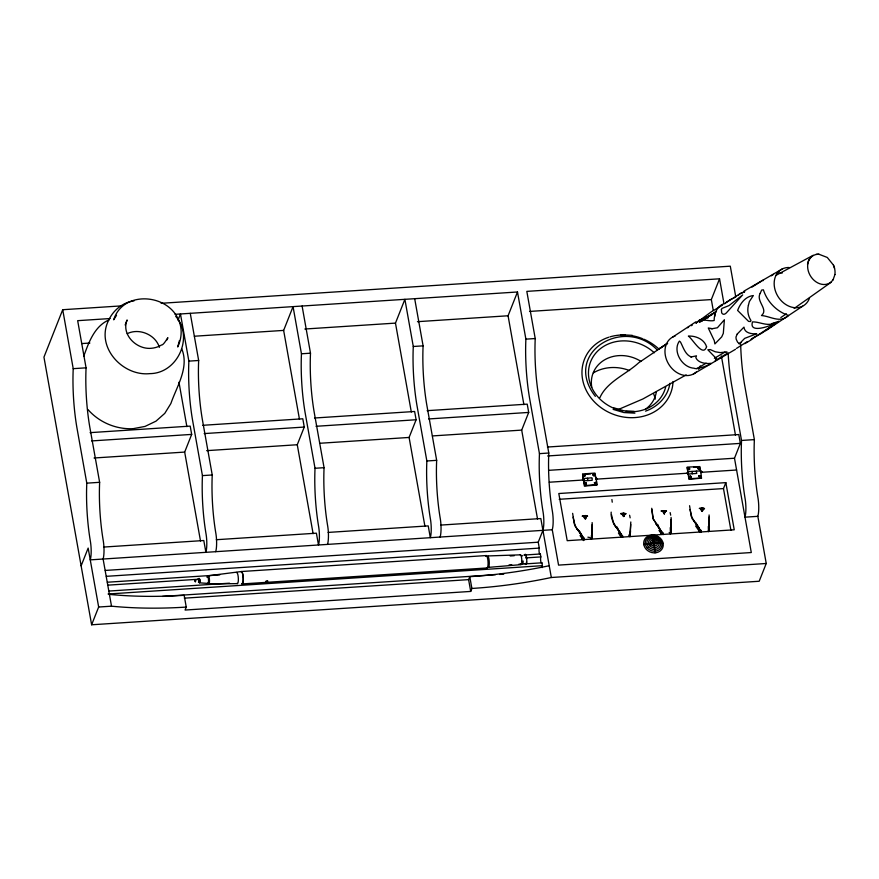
<?xml version="1.0" encoding="UTF-8"?>
<svg xmlns="http://www.w3.org/2000/svg" width="879" height="879" viewBox="0 0 879 879"><rect width="100%" height="100%" fill="white"/><g stroke="black" fill="none" stroke-linecap="round" stroke-linejoin="round"><path stroke-width="1.32" d="M597.028 485.021L584.381 486.076L582.612 474.418M701.585 478.154L688.938 479.264L687.169 467.606M687.686 327.801L688.653 326.955M722.45 305.156L711.001 312.034L695.86 323.208C701.541 317.176 708.111 321.978 714.166 320.516C714.144 313.484 717.429 304.727 725.164 303.563M714.814 316.231L714.891 313.836M583.678 480.813L592.171 480.308L592.193 478.451L591.897 477.791L583.238 478.528L582.579 473.957L594.918 473.1L597.237 484.56L584.755 485.593L583.37 478.352L583.184 480.011M700.519 471.671L700.75 470.694L701.453 478.011L689.257 478.758L687.927 471.529L687.741 473.188M195.556 581.458L195.083 580.041M198.116 579.887L198.193 578.997M199.588 581.656L198.962 578.679M199.786 581.162L199.665 582.579M592.138 522.576C592.71 535.674 591.281 548.364 592.16 524.532M596.094 478.583L596.237 477.747L596.412 479.835M630.803 521.972L630.034 535.652L630.748 524.466M671.084 517.423C671.655 530.136 670.183 543.53 671.106 519.39M701.002 471.847L700.959 472.726L700.827 471.254M709.089 514.951C709.672 528.026 708.221 540.761 709.111 516.907M583.216 479.055L583.227 479.846M688.169 472.243L688.048 473.88L687.872 471.825M591.644 538.157L592.16 533.223M630.122 535.641L630.562 530.718M670.666 533.004L671.106 528.07M708.672 530.52L709.111 525.587M195.072 580.305L195.248 579.766L195.358 581.953M199.764 581.645L199.346 582.546L199.709 582.052M596.434 479.429L596.401 478.78M688.026 471.836L687.828 472.484M583.304 480.341L583.59 478.967M586.227 517.577L585.832 516.05L582.327 516.05L587.425 516.38L582.316 516.226M624.628 515.072L624.222 513.545L620.717 513.545L625.98 513.688C617.915 511.073 626.892 520.302 622.222 514.556M665.172 512.424L664.766 510.908L661.261 510.897L666.513 511.051L662.821 511.16L664.315 513.951L665.139 511.226M703.178 509.952L702.782 508.425L699.277 508.425L704.529 508.567C696.618 505.106 705.2 515.369 700.772 509.435M700.695 471.375L701.849 471.781M751.995 287.081L761.5 281.159M599.896 397.649C606.873 381.706 626.419 374.168 638.725 362.752L667.611 343.217M834.962 274.512L833.017 279.951M587.897 480.538L587.447 478.253M179.415 340.58L177.712 346.985C181.821 338.36 182.535 328.285 178.371 319.538M669.886 383.31C668.073 396.473 657.811 406.933 645.505 411.141M688.169 473.781L688.037 472.748M595.281 483.153L594.698 482.978L595.314 483.054M595.094 483.725L595.479 482.516L595.204 483.758M699.223 476.264L699.86 476.242M700.145 475.737L699.64 476.901L700.102 475.847M700.53 476.462L699.904 476.495L700.497 476.561M597.28 478.802L596.237 478.033L596.467 478.879M582.469 479.648L583.612 479.066M121.5 305.881L62.717 309.716L43.95 357.127L91.625 624.782L759.203 581.25L766.235 563.494L757.841 516.325A14.888 3.417 86.3 0 0 758.094 498.591A69.287 15.932 86.3 0 1 754.369 439.621L744.491 384.178A69.463 15.965 86.3 0 1 740.667 344.546M83.714 356.325C88.735 342.513 94.35 326.384 108.842 319.956M108.963 319.637C94.789 346.128 122.192 376.542 149.859 373.63C177.569 373.509 194.193 337.02 175.679 316.286M125.148 325.01L127.136 319.978C120.983 334.306 136.377 349.732 151.298 348.293C154.88 347.996 158.594 346.82 161.549 344.964C164.01 345.601 170.152 332.636 167.043 339.854M177.987 320.22L180.459 313.968L188.864 361.126A69.463 15.965 86.3 0 0 192.556 420.173L202.434 475.616A69.287 15.932 86.3 0 0 206.147 534.586A14.888 3.417 86.3 0 1 205.895 552.32L203.796 540.53L103.711 547.057M81.132 565.834L88.153 548.078L98.657 607.026L91.625 624.782M200.511 541.014L184.678 452.081L191.677 434.402L190.194 426.117L90.108 432.644M299.475 419.327L283.642 330.405L293.059 306.628L301.453 353.787A69.463 15.965 86.3 0 0 305.145 412.833L315.023 468.276A69.287 15.932 86.3 0 0 318.747 527.246A14.888 3.417 86.3 0 1 318.495 544.98L316.396 533.19L216.311 539.717M109.403 594.391A247.252 105.106 -10.1 0 0 184.15 595.292L186.249 607.081L185.084 610.048L470.715 591.424L471.88 588.458L469.782 576.668A239.747 101.92 -10.1 0 0 549.221 565.713M313.111 533.674L297.267 444.741L304.266 427.062L302.794 418.778L202.708 425.304M411.317 412.042L395.473 323.109L404.889 299.332L413.284 346.491A69.463 15.965 86.3 0 0 416.976 405.538L426.853 460.981A69.287 15.932 86.3 0 0 430.578 519.95A14.888 3.417 86.3 0 1 430.325 537.684L428.227 525.895L328.142 532.421M424.942 526.378L409.098 437.445L416.108 419.766L414.624 411.482L314.539 418.008M523.906 404.692L508.073 315.77L517.489 291.982L175.053 314.319M537.541 519.039L521.697 430.106L528.697 412.427L527.224 404.142L427.139 410.669M470.715 591.424L468.606 579.635L469.782 576.668M539.761 554.177A3.307 0.758 86.3 0 1 539.058 551.287A3.307 0.758 86.3 0 1 539.277 548.1L538.234 542.2L542.925 530.345A14.888 3.417 86.3 0 0 543.178 512.611A69.287 15.932 86.3 0 1 539.453 453.641L529.576 398.198A69.463 15.965 86.3 0 1 525.884 339.151L517.489 291.982M583.964 475.11L584.601 476.176L584.074 475.078M584.865 475.451L584.909 475.55M585.183 483.417L586.227 484.186L585.227 483.296M585.282 484.208L586.26 483.362L585.37 484.285M593.292 475.165L594.589 474.858M593.754 474.44L594.083 475.594L593.918 474.319M593.907 474.902L593.281 475.056M595.237 483.274L595.984 483.285L595.38 483.208M713.243 310.32L711.331 299.574L719.549 278.808L526.818 291.378L535.223 338.536A69.463 15.965 86.3 0 0 538.915 397.583L548.793 453.026A69.287 15.932 86.3 0 0 552.506 512.007A14.888 3.417 86.3 0 1 552.254 529.74L558.561 565.109L751.292 552.539L734.492 458.223L740.36 443.39L738.789 434.556L547.419 447.037M689.51 468.617C685.499 467.914 692.399 468.87 688.18 469.254C689.63 464.431 690.301 472.375 688.828 468.727M688.521 468.298L689.158 469.364L688.675 468.144M688.246 469.012L688.982 468.793M689.74 476.594L690.784 477.363L689.817 476.528M689.828 477.385L690.718 476.462L690.389 477.022M697.871 468.122L698.409 468.199M698.311 467.617L698.519 468.782M699.113 468.254L698.552 468.298M730.921 530.356L723.483 488.581L725.845 482.637L558.802 493.526L567.208 540.684L734.24 529.795L725.845 482.637M583.81 516.489L587.579 516.193C581.063 513.116 587.139 522.258 583.832 517.061M664.315 513.951L662.821 511.16M584.579 516.127L585.392 515.962M585.678 518.709L585.832 516.05M622.519 513.688L624.519 514.05L624.079 516.204M620.706 513.721L623.057 513.446M622.969 513.633L623.793 513.457M663.513 510.985L666.37 511.226L661.25 511.084L664.337 510.82M701.068 508.567L703.068 508.93L702.332 511.468M701.53 508.501L702.343 508.337M597.313 478.703L596.27 478.846L596.127 477.868M701.892 471.891L700.827 472.023M687.785 471.704L700.607 470.869L699.838 466.584L687.18 467.101L688.015 472.627M692.004 471.43L692.421 473.77M696.311 471.155L696.75 473.429L688.202 474.045M198.28 578.701L199.093 580.656L198.456 582.261M199.654 582.535L199.093 582.491M108.985 319.571C113.699 309.76 123.214 302.31 134.058 300.849M116.522 315.308L113.71 319.813C122.588 290.553 167.098 293.355 178.305 319.374M763.038 280.698L763.444 280.115L762.587 280.566M747.48 341.513L736.514 348.392M585.381 519.093L585.755 518.522M623.771 516.599L624.156 516.017M737.877 295.531L740.052 293.542L744.799 291.685L739.678 294.015L725.614 302.87L730.339 299.607A8.999 0.901 -24 0 0 732.394 298.662M831.116 282.291L794.166 308.441M780.816 317.55L786.386 313.759M802.615 306.189L765.785 330.702M672.907 336.932L695.926 321.791M667.414 343.436L659.426 348.666L667.458 343.392M701.629 321.044L716.462 311.342L699.453 322.428M700.739 321.549L712.21 314.023M584.249 537.904L582.601 539.036L579.228 530.685M622.64 535.399L621.003 536.542L617.146 526.993M663.184 532.751L661.535 533.894L657.69 524.345M701.189 530.279L699.552 531.41L696.179 523.06M744.876 343.656L750.985 339.986M743.942 291.147L782.112 269.051M686.202 374.893L642.857 398.989L617.893 409.702M696.761 368.686L706.156 363.159M714.363 358.324L724.933 352.105M739.019 343.81L741.371 342.425M735.525 349.293L693.399 374.036M775.915 275.391L813.185 255.284M127.213 333.69C139.058 327.724 155.517 334.613 159.385 347.348M773.509 274.402L771.344 275.797M691.246 325.68L692.202 325.274M199.05 578.305L199.566 579.14M584.271 475.55L583.733 475.935L584.315 475.649M643.802 544.595L653.998 542.651L663.162 543.343M712.605 314.374L698.431 320.725L708.364 317.638M775.542 322.483L778.959 321.264C775.091 324.34 748.194 335.338 752.501 321.923C759.808 321.56 767.774 327.197 775.542 322.483L771.718 323.626M241.472 571.515L208.323 575.778M133.004 428.699L145.046 426.414L155.946 421.184L164.78 413.372L170.878 403.516C176.8 386.255 189.49 367.499 181.711 348.732M776.706 273.38L782.354 272.929M520.917 564.637L488.186 567.405A5.746 1.318 86.3 0 0 489.251 562A5.746 1.318 86.3 0 0 487.636 555.957L520.445 554.836M593.973 475.012L594.611 474.968M699.168 468.144L697.827 468.232M161.132 303.299L730.295 266.183L735.789 296.992M110.128 318.55L77.671 320.67L86.065 367.829A69.463 15.965 86.3 0 0 89.757 426.875L99.635 482.318A69.287 15.932 86.3 0 0 103.359 541.288A14.888 3.417 86.3 0 1 103.107 559.022L111.512 606.18A247.252 105.106 -10.1 0 0 186.249 607.081M529.532 311.43L711.331 299.574M81.78 343.568L89.889 343.041M194.369 336.228L283.642 330.405M304.859 329.021L395.473 323.109M417.448 321.681L508.073 315.77M62.717 309.716L73.221 368.664L86.065 367.829M188.864 361.126L198.665 360.489A69.463 15.965 86.3 0 0 202.357 419.536L212.235 474.979A69.287 15.932 86.3 0 0 215.959 533.949A14.888 3.417 86.3 0 1 215.707 551.682M301.453 353.787L310.496 353.193A69.463 15.965 86.3 0 0 314.188 412.24L324.065 467.683A69.287 15.932 86.3 0 0 327.79 526.653A14.888 3.417 86.3 0 1 327.537 544.387M413.284 346.491L423.096 345.854A69.463 15.965 86.3 0 0 426.787 404.9L436.665 460.343A69.287 15.932 86.3 0 0 440.39 519.313A14.888 3.417 86.3 0 1 440.137 537.047M525.884 339.151L535.223 338.536M91.592 440.928L191.677 434.402M204.181 433.589L304.266 427.062M316.011 426.293L416.108 419.766M428.611 418.953L528.697 412.427M94.053 457.992L184.678 452.081M206.653 450.652L297.267 444.741M319.835 443.269L409.098 437.445M432.435 435.929L521.697 430.106M73.221 368.664A69.463 15.965 86.3 0 0 76.912 427.71L86.79 483.153L99.635 482.318M202.434 475.616L212.235 474.979M315.023 468.276L324.065 467.683M426.853 460.981L436.665 460.343M539.453 453.641L548.793 453.026M728.131 352.973A69.463 15.965 86.3 0 0 731.647 385.013L741.524 440.456L754.369 439.621M547.628 455.959L740.36 443.39M548.595 470.342L734.492 458.223M585.271 474.253L590.589 473.902M693.817 467.167L699.398 466.903L700.332 471.067M549.32 482.219L583.491 479.989M595.797 479.187L687.378 473.221M701.046 472.331L736.591 470.012M559.187 499.294L723.483 488.581M440.742 525.082L540.827 518.555L551.32 577.503L766.235 563.494M552.254 529.74L90.262 559.868A14.888 3.417 86.3 0 0 90.515 542.134A69.287 15.932 86.3 0 1 86.79 483.153M757.841 516.325L744.985 517.171A14.888 3.417 86.3 0 0 745.238 499.437A69.287 15.932 86.3 0 1 741.524 440.456M105.26 570.438L538.234 542.2M106.315 576.327L539.277 548.1M241.527 571.515L486.307 555.55M107.359 582.228L219.717 574.899M510.183 555.957L514.292 555.693M523.884 555.067L540.332 553.99L540.849 556.912A3.307 0.758 86.3 0 0 540.629 560.11A3.307 0.758 86.3 0 0 541.332 562.999M107.886 585.15L198.313 579.25M525.785 557.901L540.849 556.912M195.556 580.404C195.621 582.305 195.534 579.492 195.599 580.7M195.061 580.547L195.127 581.316M108.93 591.051L229.507 583.184M509.018 564.955L511.754 564.779M518.61 564.329L541.903 562.813L542.409 565.68A3.307 0.758 86.3 0 0 542.145 567.592M242.132 583.931L486.911 567.966M108.073 594.006L542.409 565.68M162.56 596.412L495.503 574.701M499.613 574.437L503.733 574.163M184.348 598.17L468.606 579.635M98.657 607.026L111.512 606.18M815.987 254.383L818.887 254.218L827.282 257.459L833.413 265.04L834.534 268.205M208.719 583.931L237.308 583.634M712.254 328.713L717.407 327.757L724.384 319.747L723.318 333.339L721.725 336.877L714.869 343.942L714.297 340.667L708.265 327.977L712.254 328.713L710.661 328.592M620.53 334.712L632.298 335.349M634.177 411.339L623.87 410.779L613.839 407.823M634.924 413.152L623.881 412.548L613.135 409.383M132.861 428.699C115.929 429.446 99.173 422.327 87.977 409.581M690.872 357.017L696.487 355.83L695.816 357.665C697.86 362.467 704.354 363.631 709.067 363.521C717.099 361.972 697.003 370.466 694.058 368.224C681.972 367.532 672.27 351.051 679.401 341.085L680.511 342.063C683.28 347.359 685.334 354.94 691.531 357.061M199.401 582.821L207.873 583.414M702.266 508.523L704.376 508.754L701.98 508.282M623.716 513.644L625.826 513.874L623.431 513.402M587.897 537.168L590.205 537.629M594.633 473.649L595.775 477.879M662.272 532.751L663.216 534.564L653.24 518.863L651.757 508.271M617.025 528.147L615.245 526.158L618.772 530.367L622.728 537.212C618.618 528.784 610.356 522.467 611.18 512.127M573.097 517.215L575.251 526.4L583.403 537.915L580.382 532.872L576.855 528.653L580.382 532.872L584.282 539.706M693.806 521.027L697.322 525.246L701.277 532.092L691.246 516.38L689.586 505.711M611.487 514.709L613.641 523.895L620.376 532.817M657.569 525.499L655.789 523.51L662.337 532.762L653.053 518.786L651.724 509.49M699.255 476.165L699.838 476.341M669.15 532.487L669.798 532.949M628.606 535.124L629.254 535.586M657.272 349.985C624.068 315.352 561.615 353.072 595.347 396.352M695.564 525.884L699.783 531.949M658.964 530.389L661.777 534.432M618.42 533.026L621.233 537.069M580.03 535.531L583.535 540.585M576.932 528.686L574.306 524.005L572.636 513.347M698.926 527.697L692.202 518.775L690.037 509.589M698.838 527.675L701.2 532.081M620.288 532.806L621.728 535.388M583.326 537.893L584.326 539.717M651.899 535.091A9.966 8.724 21.6 0 1 662.656 547.859A9.966 8.724 21.6 0 1 645.889 548.957A9.966 8.724 21.6 0 1 651.899 535.091L653.998 542.651L655.064 552.847M708.221 531.037L708.474 531.674L708.32 526.433M670.216 533.509L670.468 534.157L670.27 527.598M591.27 538.662L591.534 539.299L591.413 535.366M687.015 472.836L688.026 472.77L687.85 471.979M199.599 578.986L199.731 580.096M670.161 512.6L670.688 515.193M629.617 515.248L630.144 517.83M719.549 278.808L723.867 303.068M721.373 355.951L735.47 435.127M698.355 467.507L698.629 468.782M583.315 478.648L583.458 479.451M583.645 480.494L583.634 479.187M414.69 298.695L423.096 345.854M302.101 306.035L310.496 353.193M190.26 313.331L198.665 360.489M178.964 382.211L186.886 426.678M583.293 478.791L583.425 479.549M199.709 579.481L199.841 581.239M611.916 499.525L612.234 502.195M199.775 580.052L199.819 580.645M629.814 532.861L629.924 536.794M593.38 372.872A39.687 34.753 21.6 0 1 629.595 370.586M653.668 393.902A39.687 34.753 21.6 0 1 655.251 399.132M665.7 386.903A39.687 34.753 21.6 0 1 626.156 411.504M622.365 410.9A39.687 34.753 21.6 0 1 614.893 408.702M613.696 408.208A39.687 34.753 21.6 0 1 594.38 354.896A39.687 34.753 21.6 0 1 654.262 352.798M656.316 392.078A33.182 29.051 21.6 0 1 645.746 409.021M591.765 387.298A33.182 29.051 21.6 0 1 605.774 359.192A33.182 29.051 21.6 0 1 641.033 361.423M551.32 577.503A239.747 101.92 -10.1 0 1 471.88 588.458M541.903 562.813A3.307 0.758 86.3 0 1 541.728 563.098M540.332 553.99A3.307 0.758 86.3 0 1 540.156 554.275M236.429 572.526A5.626 1.297 86.3 0 1 238.341 578.349A5.626 1.297 86.3 0 1 236.956 583.359M207.708 576.811A4.087 0.945 86.3 0 1 208.982 576.877A4.087 0.945 86.3 0 1 209.411 582.381A4.087 0.945 86.3 0 1 208.213 583.271M522.565 563.933A4.461 1.022 86.3 0 1 522.027 563.813M523.148 561A4.461 1.022 86.3 0 1 522.785 563.56M206.994 577.283A3.527 0.813 86.3 0 1 208.444 579.195A3.527 0.813 86.3 0 1 207.653 583.249M524.785 554.869A5.175 1.187 86.3 0 1 525.675 554.572A5.076 1.165 86.3 0 1 526.785 561.066A5.175 1.187 86.3 0 1 525.521 564.263A5.076 1.165 86.3 0 1 525.202 563.703M521.851 561.252A4.977 1.143 86.3 0 1 520.61 564.395A4.878 1.121 86.3 0 1 520.313 563.857M520.137 554.814A4.977 1.143 86.3 0 1 520.731 554.946M241.187 571.822A6.032 1.384 86.3 0 1 243.241 578.063A6.032 1.384 86.3 0 1 241.747 583.436M520.731 555.143A4.878 1.121 86.3 0 1 521.829 561.318M485.626 556.198A6.23 1.428 86.3 0 1 488.01 561.296A6.23 1.428 86.3 0 1 486.526 567.669M526.598 561.802A4.461 1.022 86.3 0 1 526.06 563.714M241.099 571.636A6.23 1.428 86.3 0 1 243.219 578.074A6.23 1.428 86.3 0 1 241.681 583.634M525.126 555.121A4.461 1.022 86.3 0 1 525.389 555.034M526.191 556.517A4.461 1.022 86.3 0 1 526.554 558.583M522.159 555.473A4.362 1 86.3 0 1 522.434 555.967M832.995 279.775A15.987 12.724 58.2 0 1 810.009 275.193A15.987 12.724 58.2 0 1 818.887 254.218M807.515 264.348A16.163 12.855 58.2 0 1 811.229 256.833M833.424 265.029A15.998 12.735 58.1 0 1 834.929 274.402M696.3 372.026A21.206 16.877 58.1 0 1 668.49 363.84A21.206 16.877 58.1 0 1 675.105 336.031M700.277 365.95A21.206 16.877 58.1 0 1 698.629 369.29M809.504 298.102A21.228 16.888 58.2 0 1 789.287 306.353A21.228 16.888 58.2 0 1 774.157 283.642A21.228 16.888 58.2 0 1 789.111 267.502M735.251 297.212A8.999 0.901 -24 0 1 733.361 298.19M673.05 381.508A46.301 40.544 21.6 0 1 632.891 417.679A46.301 40.544 21.6 0 1 583.612 383.727A46.301 40.544 21.6 0 1 608.773 337.228M609.982 336.855A46.301 40.544 21.6 0 1 625.43 334.998M632.056 335.701A46.301 40.544 21.6 0 1 642.395 338.613M643.637 339.118A46.301 40.544 21.6 0 1 659.195 349.337M584.854 483.505C586.304 486.823 587.469 481.143 584.854 483.505M689.4 476.682C690.861 480.011 692.026 474.33 689.4 476.682C690.828 479.78 691.927 474.561 689.477 476.682M265.887 581.371L267.688 581.118L265.887 581.371M706.573 346.744C702.991 357.775 692.663 338.997 688.378 336.097C695.718 335.657 704.233 339.228 706.573 346.744M584.92 483.494C586.194 486.603 587.414 481.373 584.92 483.494M721.395 309.584L721.67 312.847A8.999 4.208 -75.5 0 0 726.955 312.232L742.7 294.894L729.054 305.551L721.967 308.441L721.395 309.584M594.424 482.835C595.61 486.23 597.248 480.681 594.424 482.835M698.981 476.011C700.167 479.418 701.794 473.869 698.981 476.011M760.181 293.355C755.654 301.365 768.96 309.353 761.456 315.55C770.323 316.11 780.332 323.681 788.507 315.429C776.673 311.573 767.125 301.684 763.401 289.839L761.664 290.059L760.181 293.355M594.501 482.835C595.522 486.01 597.171 480.901 594.501 482.835M699.058 476.011C700.069 479.187 701.717 474.089 699.058 476.011M748.414 305.233C747.029 310.375 748.029 316.099 750.985 320.516L750.523 321.516L748.556 321.373L737.624 310.441C740.272 303.431 745.348 296.465 753.336 295.542L749.358 301.574L748.414 305.233M726.713 353.666L715.253 360.654L716.539 358.742L707.826 349.765L710.276 349.589L715.264 351.787L720.308 352.611L726.955 351.897L726.713 353.666M583.447 475.22C584.326 478.681 586.469 473.309 583.447 475.22M593.072 474.594C593.951 478.055 596.094 472.682 593.072 474.594M697.618 467.771C698.497 471.232 700.651 465.87 697.618 467.771M583.513 475.231C584.249 478.451 586.37 473.528 583.513 475.231M593.138 474.594C593.874 477.824 595.995 472.902 593.138 474.594M697.695 467.782C698.431 471.001 700.552 466.079 697.695 467.782M737.184 334.097L735.976 337.042L736.141 339.096L737.58 342.173L739.426 343.733L744.689 338.36L756.687 333.767C751.952 334.13 744.392 333.218 743.986 327.109L737.184 334.097M754.435 337.415L751.556 339.525A8.999 0.934 -24.2 0 1 754.665 336.987L761.939 333.108L775.124 323.824L754.435 337.415M649.779 545.672A5.362 4.692 21.6 0 0 658.8 545.09A5.362 4.692 21.6 0 0 653.02 538.212A5.362 4.692 21.6 0 0 649.779 545.672M651.185 544.617A3.626 3.175 21.6 0 0 657.272 544.222A3.626 3.175 21.6 0 0 653.372 539.574A3.626 3.175 21.6 0 0 651.185 544.617M648.416 546.76A7.021 6.142 21.6 0 0 660.228 545.991A7.021 6.142 21.6 0 0 652.647 537.003A7.021 6.142 21.6 0 0 648.416 546.76M652.592 543.607A1.824 1.604 21.6 0 0 655.668 543.398A1.824 1.604 21.6 0 0 653.701 541.057A1.824 1.604 21.6 0 0 652.592 543.607M647.12 547.859A8.559 7.493 21.6 0 0 661.513 546.925A8.559 7.493 21.6 0 0 652.273 535.948A8.559 7.493 21.6 0 0 647.12 547.859"/></g></svg>
